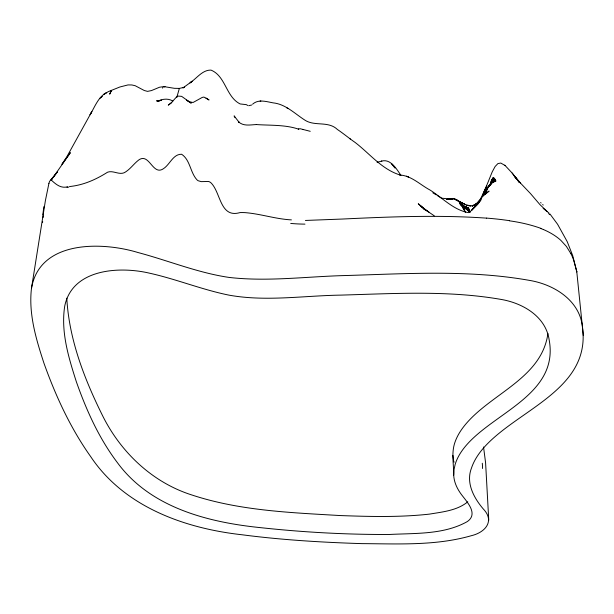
<?xml version="1.0" encoding="UTF-8"?>
<svg xmlns="http://www.w3.org/2000/svg" width="614" height="614" viewBox="0 0 614 614"><rect width="100%" height="100%" fill="white"/><g stroke="black" fill="none" stroke-linecap="round" stroke-linejoin="round"><path stroke-width="0.92" d="M31.46 288.511C39.473 240.02 101.916 241.54 137.981 252.523C168.397 260.597 197.792 272.823 229.068 277.421C267.857 281.91 306.877 276.469 345.713 275.532C406.675 273.744 468.428 269.607 528.823 280.276C553.836 284.244 580.184 300.369 582.571 327.838C590.538 390.312 516.389 409.891 483.126 448.473A267.136 95.423 -5.7 0 0 471.544 467.899C465.658 482.734 473.701 497.678 483.187 508.852C495.099 521.086 485.298 532.384 471.422 535.677C435.971 545.892 398.478 543.843 361.999 543.628C321.989 542.369 281.972 539.967 242.261 534.794C184.722 528.431 124.243 506.88 90.757 456.716C70.503 428.196 55.736 396.145 43.993 363.304C36.142 339.304 28.482 314.038 31.46 288.511L45.413 200.509L48.928 183.333M453.715 475.159L453.969 469.848L455.181 464.33A238.332 86.927 -5.1 0 1 465.074 446.731C493.088 412.57 559.001 394.741 549.215 340.133C545.769 316.164 522.314 302.809 500.295 299.287C447.491 290.192 393.559 293.638 340.279 295.127C303.285 295.718 265.808 301.781 229.037 295.15C202.075 289.701 176.471 279.17 149.639 273.207C119.684 266.115 72.414 268.594 64.746 306.01C60.663 331.713 68.561 357.432 76.328 381.685C86.42 410.375 99.107 438.534 117.566 462.872C150.63 507.763 208.215 522.361 260.889 527.687C303.562 532.3 346.503 534.656 389.429 534.472C415.494 533.113 443.953 534.779 467.407 521.524C478.797 513.481 466.387 501.392 460.96 493.902C456.993 488.399 454.015 482.028 453.715 475.159C453.8 464.875 451.474 454.314 454.337 444.221A236.091 89.276 -5.4 0 1 464.115 426.139C489.711 393.674 541.701 379.015 547.926 333.448M42.573 222.506L42.665 221.531M43.049 217.617L43.249 215.775M189.987 82.982L192.174 81.217L182.972 87.925L184.453 87.226L179.357 88.416L176.74 97.572M490.624 184.269L492.566 178.252L490.494 184.43M485.068 193.986C486.557 188.245 489.995 182.581 496.028 180.869L490.594 183.64L488.115 187.247L490.594 183.64L495.552 179.933L490.402 183.839L495.084 179.15L490.041 184.476L494.631 178.536L489.696 185.397L494.186 178.091L490.678 184.223M485.359 193.617L486.925 189.189L484.692 194.154M490.54 184.676L492.95 177.899L490.356 184.845M490.509 184.791L493.349 177.761L490.479 184.461M490.617 184.484L493.756 177.83L490.563 184.154M484.883 194.093L487.324 189.051L483.064 196.104L489.089 191.115L483.763 194.492L478.022 203.833M162.464 88.132L163.424 86.651L159.517 87.234L151.458 90.58L147.521 91.379L144.236 90.488L135.203 85.722L131.841 84.962L128.011 84.924L119.876 86.988L108.31 91.639L103.904 94.333L106.145 92.96L104.334 94.003L105.017 93.474C97.664 98.37 94.495 107.534 90.058 114.757L91.831 111.61L66.888 156.693L61.96 164.299L70.364 152.679L51.43 179.871L52.558 178.375M478.076 203.948L480.923 199.88L471.782 210.118L477.162 204.715L469.81 212.014L470.547 211.423L468.513 212.628C453.577 210.111 442.448 197.785 429.938 189.979C420.076 184.745 411.426 175.642 399.783 175.013L400.297 175.067C381.824 169.441 369.835 153.684 355.03 142.379C349.044 138.242 343.464 133.553 337.424 129.5C328.237 120.628 314.66 126.691 304.774 120.06C294.735 113.621 285.525 104.111 273.092 102.86C266.253 101.617 258.425 98.908 252.554 104.219M53.687 176.878L57.624 171.644L49.619 181.314A12.794 1.665 -81.3 0 0 48.928 183.394M479.104 200.955L476.648 203.656L472.266 206.235L477.347 203.057L481.56 198.253L480.332 199.604M467.768 501.815C457.169 510.572 442.556 511.915 429.462 514.118C399.852 517.41 369.973 516.612 340.256 515.56C290.399 512.621 239.491 510.718 191.675 494.922C151.996 482.282 120.175 451.743 102.078 414.673C84.087 378.27 69.029 339.089 66.796 298.166M99.882 98.37L102.17 96.398L101.295 97.142M190.317 82.675L191.553 81.708L191.238 81.954C197.309 77.602 202.789 69.827 211.009 70.103C225.783 76.113 225.883 96.889 240.166 103.95L246.306 104.641L247.749 105.462M171.828 102.53L168.29 105.147L171.375 102.645L176.425 97.081L178.167 96.083L181.629 96.352L191.215 103.16L186.572 100.174L189.066 101.732L193.08 102.484L202.275 97.403L203.909 97.073L209.052 99.975L206.012 98.025M446.792 199.412L448.281 198.583L453.462 198.445L464.813 204.347L454.13 198.867L465.519 204.639L470.823 205.928L466.256 205.383L471.529 205.805C480.839 204.017 482.466 192.896 486.772 186.088L482.865 194.945L492.213 171.889L495.137 166.486L497.931 163.577L500.794 163.055L505.038 165.465M446.831 199.381L448.281 198.583M377.073 162.303L381.824 161.091L381.409 161.183C390.512 158.312 396.682 169.119 400.934 175.389M248.693 105.715L251.686 105.002M256.337 124.55C269.3 125.517 285.456 124.535 298.719 129.224L298.297 129.109L300.031 128.694L310.239 131.312M260.889 100.972L260.106 101.034M172.895 101.103C168.796 98.447 163.623 98.724 159.287 100.589L159.793 100.374L157.606 101.264L161.413 100.197L156.532 100.888L159.824 100.826M69.512 186.549C83.427 185.167 95.961 179.564 107.573 172.196C113.582 170.001 119.999 176.003 125.67 171.889C130.636 168.666 134.013 163.6 138.687 160.016C149.386 152.318 152.709 176.18 163.439 168.696C169.886 164.621 173.056 154.014 181.614 154.252C190.24 159.924 190.14 172.273 196.841 179.679A5.426 4.083 39.7 0 0 198.13 180.723L201.269 181.637L208.438 181.468A4.912 3.669 35.9 0 1 210.779 182.642C220.956 192.213 219.751 218.515 240.043 212.59A35.382 20.592 4.1 0 1 245.186 212.644C260.75 213.864 275.747 219.075 291.397 219.881M50.832 179.672C55.237 183.693 60.494 188.805 67.578 186.786M179.357 88.416L174.384 88.316L164.184 86.643M256.138 124.573C250.075 124.842 243.228 126.476 238.37 121.649L239.222 122.447L234.111 115.877L235.039 117.619M305.419 220.449L342.458 219.037C390.435 216.757 438.588 214.808 486.564 218.139M164.951 86.712L163.416 86.574M163.992 86.628L164.759 86.697L163.8 86.605M509.559 220.664L501.953 219.635A192.328 94.395 -2.2 0 0 486.58 218.1M157.867 100.504L159.041 100.688M303.531 129.608L303.032 129.523M540.819 228.492L543.321 229.513M461.421 205.206L468.513 208.008L461.835 205.153M461.06 204.907L468.712 208.376L461.175 204.846M461.237 204.984L468.912 208.806L460.508 204.477L469.119 209.305L461.168 204.93M287.905 108.471L286.584 107.673M432.855 192.811L436.324 194.922M460.546 204.523L469.334 209.888L460.677 204.424M437.736 195.805L441.658 198.176L452.472 199.297L448.811 199.504L454.636 198.905L457.376 200.072L460.201 202.881L465.673 212.621L459.648 202.221L465.005 208.975L459.303 202.229L464.591 207.793L460.093 203.702M427.774 211.377L420.651 205.882L424.527 209.274L418.28 203.748L423.821 208.729L434.29 215.836M429.401 212.459L423.821 208.729L425.41 210.142M460.561 204.454L469.549 210.556L459.955 203.833M350.333 139.033L349.573 138.472M461.49 205.068L469.771 211.316L460.124 203.817M543.129 208.369L548.962 213.02M460.063 203.856L469.994 212.191L460.208 203.741M547.204 211.508L539.913 204.592L530.496 193.579L515.138 177.492L520.472 183.026L514.11 175.719L519.528 182.55L512.145 173.041L504.808 165.204M549.998 214.025L557.604 224.287L567.213 241.632L572.732 255.7L576.807 272.01L576.431 270.16M519.528 182.55L512.145 173.041M570.959 253.751L566.415 246.444L561.027 240.542A85.507 44.553 -3.7 0 0 543.352 229.498M453.562 460.569L454.061 462.219M576.362 269.853L573.829 260.666A175.842 90.657 -1.2 0 0 570.974 253.743M483.54 446.969L485.597 462.81L488.767 520.227M452.902 455.358L453.447 459.702M576.792 271.887L583.3 335.612M68.829 187.109A45.873 12.579 -28 0 1 66.918 187.301M304.974 224.133A164.859 139.094 -16.5 0 1 290.714 223.435M509.459 220.817A110.666 56.826 -3.2 0 1 540.949 228.385M576.73 271.173A43.287 0.744 74.6 0 1 576.769 271.38M548.678 213.542A151.435 60.049 -64.6 0 1 549.645 214.647M543.229 205.068A204.662 66.596 85.2 0 1 542.638 204.516M541.126 203.042A204.662 66.596 85.2 0 1 540.627 202.528M482.282 463.24A42.873 18.389 66.2 0 1 482.543 468.49M42.826 214.816A76.612 16.041 -77 0 1 43.924 206.557M491.499 180.347L490.225 184.845L491.499 180.347M111.05 91.179L109.676 94.165L111.556 90.358L111.05 91.179M488.284 186.763L486.211 190.578L490.793 183.532L488.284 186.763M408.487 176.886L406.483 176.272L408.487 176.886M392.315 164.613L391.847 164.091L395.086 167.998L392.315 164.613"/></g></svg>
